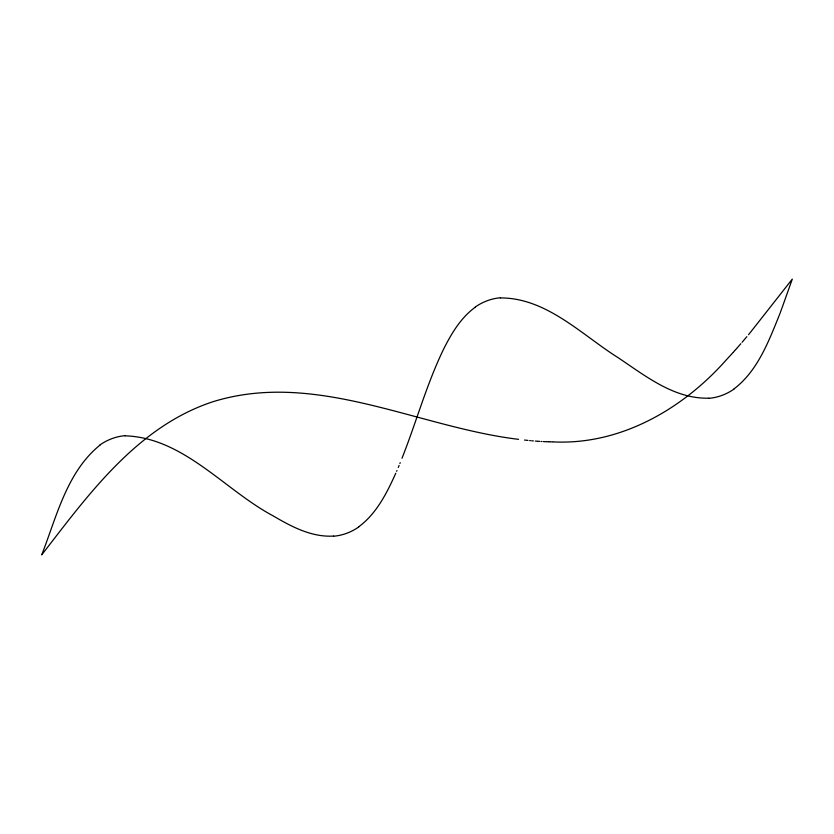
<?xml version="1.0" encoding="UTF-8"?>
<svg xmlns="http://www.w3.org/2000/svg" width="834" height="834" viewBox="0 0 834 834"><rect width="100%" height="100%" fill="white"/><g stroke="black" fill="none" stroke-linecap="round" stroke-linejoin="round"><path stroke-width="1.25" d="M781.875 308.33L792.3 279.098L749.735 333.225M781.562 309.174L780.468 312.104M780.155 312.938L779.05 315.836M778.727 316.659C768.083 342.816 757.178 371.328 733.92 388.978M401.998 458.241C416.322 422.15 426.549 384.38 443.511 349.342C451.413 333.558 460.837 317.66 475.38 307.12M400.226 462.682L399.903 463.485M399.09 465.466L398.266 467.436M396.953 470.553L396.619 471.325M395.785 473.243C386.83 493.05 376.551 513.681 358.62 526.88M749.328 333.725L748.505 334.705M746.857 336.675L745.825 337.895M745.408 338.385L742.093 342.253M740.853 343.702L738.351 346.558M737.308 347.747L737.934 347.038M736.891 348.216L736.057 349.165M735.64 349.634L734.796 350.572M734.379 351.041L733.336 352.209M732.909 352.667L731.647 354.064M731.23 354.523L729.76 356.139M729.333 356.587L727.008 359.1M726.581 359.548C683.109 408.827 620.684 445.189 553.286 441.905M100.08 445.022C66.71 472.002 56.66 516.757 41.7 554.902C88.331 494.645 137.401 426.382 213.202 401.644C315.898 369.942 417.99 427.258 518.539 439.341M500.4 297.926C546.353 297.769 581.632 334.715 617.869 357.515C645.235 375.759 674.206 399.142 708.9 398.172M125.1 435.828C183.647 437.6 224.909 490.361 273.354 515.965M333.6 536.074C312.052 537.398 292.046 526.973 274.021 516.371M552.734 441.895L550.231 441.853M549.669 441.832L548.835 441.812M548.272 441.791L546.604 441.728M546.041 441.707L543.236 441.582M541.276 441.478L541.839 441.509M539.869 441.394L537.888 441.259M537.325 441.228L535.355 441.071M533.364 440.915L531.665 440.769M530.528 440.665L529.673 440.581M527.974 440.415L524.544 440.06M734.014 389.071A34.945 23.196 -23.5 0 1 708.858 398.318M475.286 307.027A34.945 23.196 -23.5 0 1 500.442 297.78M358.714 526.973A34.945 23.196 -23.5 0 1 333.558 536.22M99.986 444.929A34.945 23.196 -23.5 0 1 125.142 435.682"/></g></svg>
